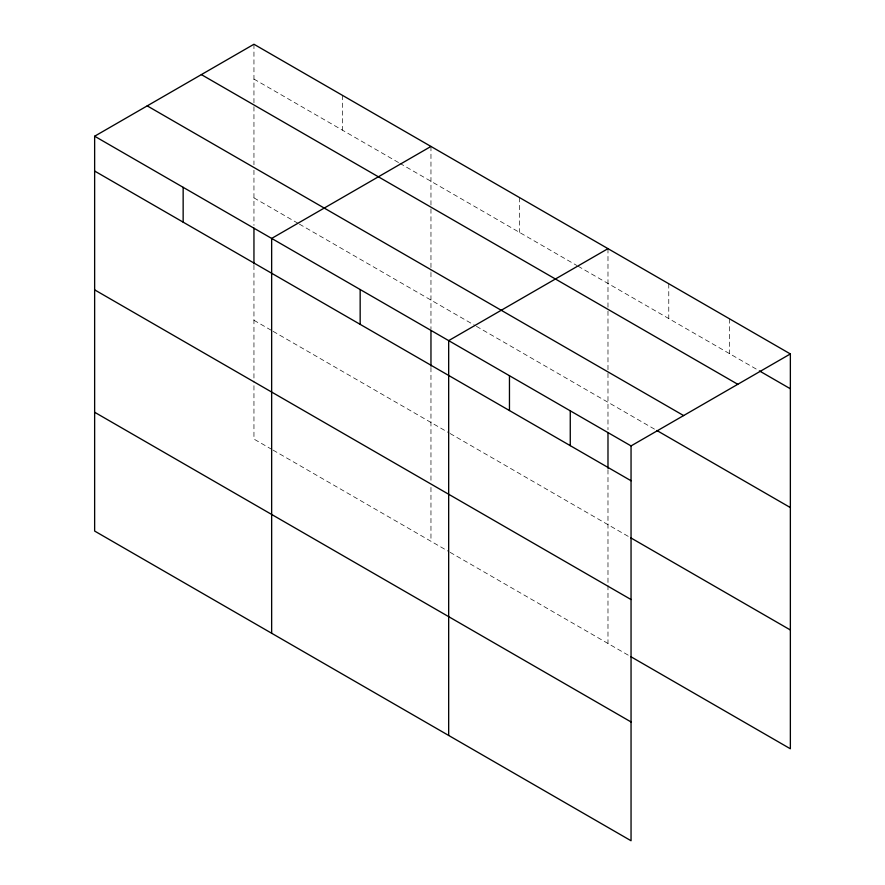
<?xml version="1.0" encoding="UTF-8"?>
<svg xmlns="http://www.w3.org/2000/svg" width="885" height="885" viewBox="0 0 885 885"><rect width="100%" height="100%" fill="white"/><g stroke="black" fill="none" stroke-linecap="round" stroke-linejoin="round"><path stroke-width="0.66" stroke-dasharray="4.42 3.32" d="M253.951 79.075L398.67 162.63M399.865 163.327L576.887 265.522M578.082 266.208L758.179 370.195M253.951 197.875L298.201 223.429M299.395 224.115L475.212 325.625M476.418 326.322L654.469 429.114M253.951 320.281L271.883 330.636M273.078 331.322L448.905 432.831M450.1 433.528L629.434 537.062M271.883 449.436L253.951 439.082L253.951 381.059M273.078 450.122L448.905 551.632M450.1 552.328L629.434 655.862M729.572 318.843L729.572 353.679M668.772 283.753L668.772 318.578M607.984 248.652L607.984 309.728M607.984 311.1L607.984 371.888M607.984 373.271L607.984 429.778M607.984 469.669L607.984 584.078M607.984 585.461L607.984 643.483M519.473 197.554L519.473 232.379M430.962 146.445L430.962 207.521M430.962 208.904L430.962 271.064M430.962 272.447L430.962 328.954M430.962 367.463L430.962 481.882M430.962 487.403L430.962 541.277M342.451 95.348L342.451 130.172M253.951 44.25L253.951 105.326M253.951 106.709L253.951 164.721M253.951 170.252L253.951 225.387M253.951 265.268L253.951 379.676"/><path stroke-width="1.33" d="M631.049 599.554L631.049 445.918L94.64 136.224L94.64 531.055L631.049 840.75L631.049 599.554L94.64 289.849M94.64 136.224L253.951 44.25L790.36 353.945L790.36 748.776L630.629 656.559M430.962 146.445L271.651 238.43L271.651 633.251M607.984 248.652L448.673 340.625L448.673 735.457M631.049 445.918L790.36 353.945M759.363 370.881L790.36 388.769M201.371 74.605L737.791 384.3M147.209 105.868L683.629 415.574M656.858 430.497L790.36 507.57M94.64 171.048L631.049 480.754M630.629 537.759L790.36 629.976M94.64 412.255L631.049 721.95M607.984 432.533L607.984 468.287M570.261 410.828L570.261 445.653M509.461 375.727L509.461 410.551M430.962 330.337L430.962 366.091M360.162 289.528L360.162 324.352M253.951 228.131L253.951 263.896M183.151 187.321L183.151 222.157"/></g></svg>
